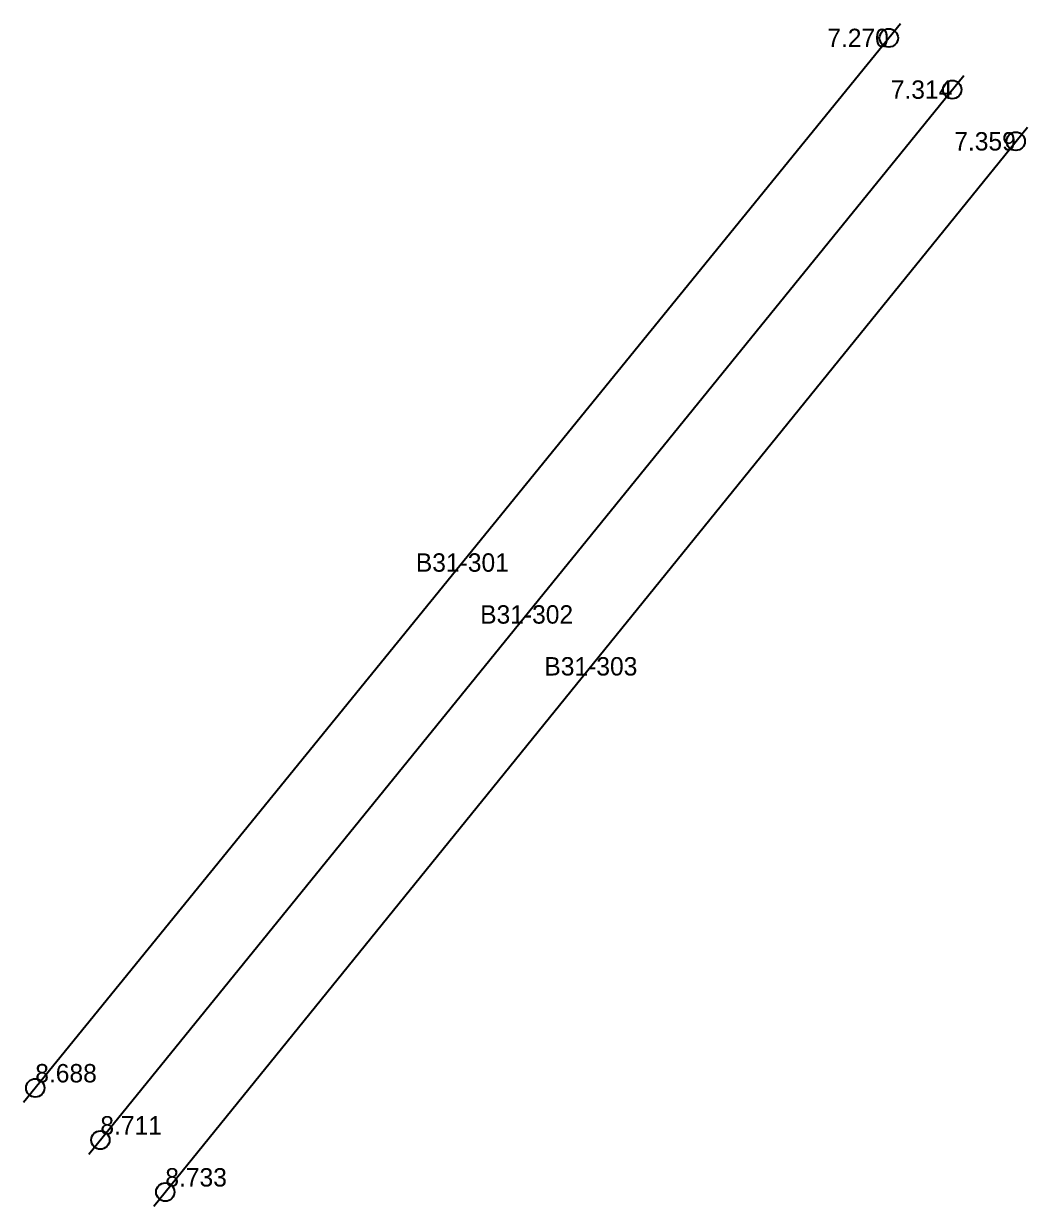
# Model space of a CAD drawing. Header units: metres. Extents: x 570911 to 571441, y 785547 to 785814.
# Drawn here: x 571094.73 to 571122.02, y 785782.14 to 785814.29 of the extents above; entities that cross this region are included whole.
import ezdxf
from ezdxf.enums import TextEntityAlignment as Align

# ---------------------------------------------------------------- set-up
doc = ezdxf.new("R2010")
doc.units = ezdxf.units.M
doc.layers.add('B31', color=6, linetype='Continuous')

msp = doc.modelspace()

# ---------------------------------------------------------------- linework, layer by layer
at = {"layer": 'B31'}
for p, q in [((571094.731, 785784.975, 11.652), (571118.567, 785814.291, 10.196)), ((571096.501, 785783.559, 11.674), (571120.292, 785812.886, 10.24)), ((571098.267, 785782.145, 11.697), (571122.017, 785811.481, 10.285))]:
    msp.add_line(p, q, dxfattribs=at)
for centre in [(571118.251, 785813.903, 10.215), (571119.977, 785812.498, 10.259), (571121.703, 785811.093, 10.304), (571095.046, 785785.363, 11.633), (571096.816, 785783.947, 11.656), (571098.582, 785782.533, 11.678)]:
    msp.add_circle(centre, 0.25, dxfattribs=at)

# ---------------------------------------------------------------- texts
for s, p in [('7.270', (571118.251, 785813.903, 10.215)), ('7.314', (571119.977, 785812.498, 10.259)), ('7.359', (571121.703, 785811.093, 10.304))]:
    msp.add_text(s, height=0.5).set_placement(p, align=Align.MIDDLE_RIGHT)
for s, p in [('8.688', (571095.046, 785785.363, 11.633)), ('8.711', (571096.816, 785783.947, 11.656)), ('8.733', (571098.582, 785782.533, 11.678))]:
    msp.add_text(s, height=0.5).set_placement(p, align=Align.BOTTOM_LEFT)
for s, p in [('B31-301', (571106.657, 785799.644, 11.652)), ('B31-302', (571108.405, 785798.233, 11.674)), ('B31-303', (571110.151, 785796.823, 11.697))]:
    msp.add_text(s, height=0.5, dxfattribs=at).set_placement(p, align=Align.MIDDLE_CENTER)

doc.saveas('drawing.dxf')
